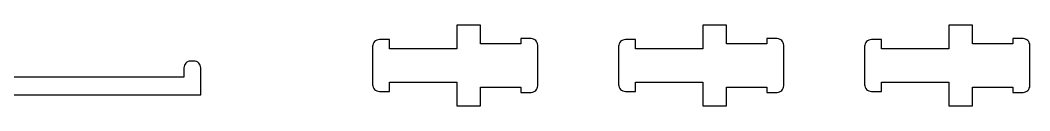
# Model space of a CAD drawing. Header units: millimetres. Extents: x 17 to 658, y 14 to 591.
# Drawn here: x 304.3 to 454.2, y 432.1 to 444.1 of the extents above; entities that cross this region are included whole.
import ezdxf

# ---------------------------------------------------------------- set-up
doc = ezdxf.new("R2010")
doc.units = ezdxf.units.MM

msp = doc.modelspace()

# ---------------------------------------------------------------- linework, layer by layer
at = {"flags": 128}
for points in [[(356.612499, 435.265276, 0.414214), (357.613343, 434.264433), (359.114603, 434.264432), (359.114603, 435.61557), (369.123032, 435.61557), (369.123032, 432.112622), (372.62598, 432.112622), (372.62598, 434.894961), (378.631032, 434.894961), (378.631032, 434.11431), (380.132293, 434.114309, 0.414214), (381.133137, 435.115148), (381.133137, 441.120205, 0.414214), (380.132293, 442.121045), (378.631032, 442.121043), (378.631032, 441.340393), (372.62598, 441.340393), (372.62598, 444.122732), (369.123032, 444.122732), (369.123032, 440.619784), (359.114603, 440.619784), (359.114603, 441.970922), (357.613343, 441.970921, 0.414214), (356.612499, 440.970078), (356.612499, 435.265276)], [(393.133137, 435.265276, 0.414214), (394.13398, 434.264433), (395.63524, 434.264432), (395.63524, 435.61557), (405.643669, 435.61557), (405.643669, 432.112622), (409.146617, 432.112622), (409.146617, 434.894961), (415.151669, 434.894961), (415.151669, 434.11431), (416.65293, 434.114309, 0.414214), (417.653774, 435.115148), (417.653774, 441.120205, 0.414214), (416.65293, 442.121045), (415.151669, 442.121043), (415.151669, 441.340393), (409.146617, 441.340393), (409.146617, 444.122732), (405.643669, 444.122732), (405.643669, 440.619784), (395.63524, 440.619784), (395.63524, 441.970922), (394.13398, 441.970921, 0.414214), (393.133137, 440.970078), (393.133137, 435.265276)], [(429.653774, 435.265276, 0.414214), (430.654617, 434.264433), (432.155877, 434.264432), (432.155877, 435.61557), (442.164306, 435.61557), (442.164306, 432.112622), (445.667254, 432.112622), (445.667254, 434.894961), (451.672306, 434.894961), (451.672306, 434.11431), (453.173568, 434.114309, 0.414214), (454.174411, 435.115148), (454.174411, 441.120205, 0.414214), (453.173568, 442.121045), (451.672306, 442.121043), (451.672306, 441.340393), (445.667254, 441.340393), (445.667254, 444.122732), (442.164306, 444.122732), (442.164306, 440.619784), (432.155877, 440.619784), (432.155877, 441.970922), (430.654617, 441.970921, 0.414214), (429.653774, 440.970078), (429.653774, 435.265276)], [(302.575038, 433.772531), (331.099045, 433.772527), (331.099045, 437.775904, 0.414214), (330.098203, 438.776748), (329.597782, 438.776748, 0.414214), (328.596939, 437.775904), (328.596939, 436.399742), (241.523653, 436.399742)]]:
    msp.add_lwpolyline(points, format="xyb", dxfattribs=at)

doc.saveas('drawing.dxf')
